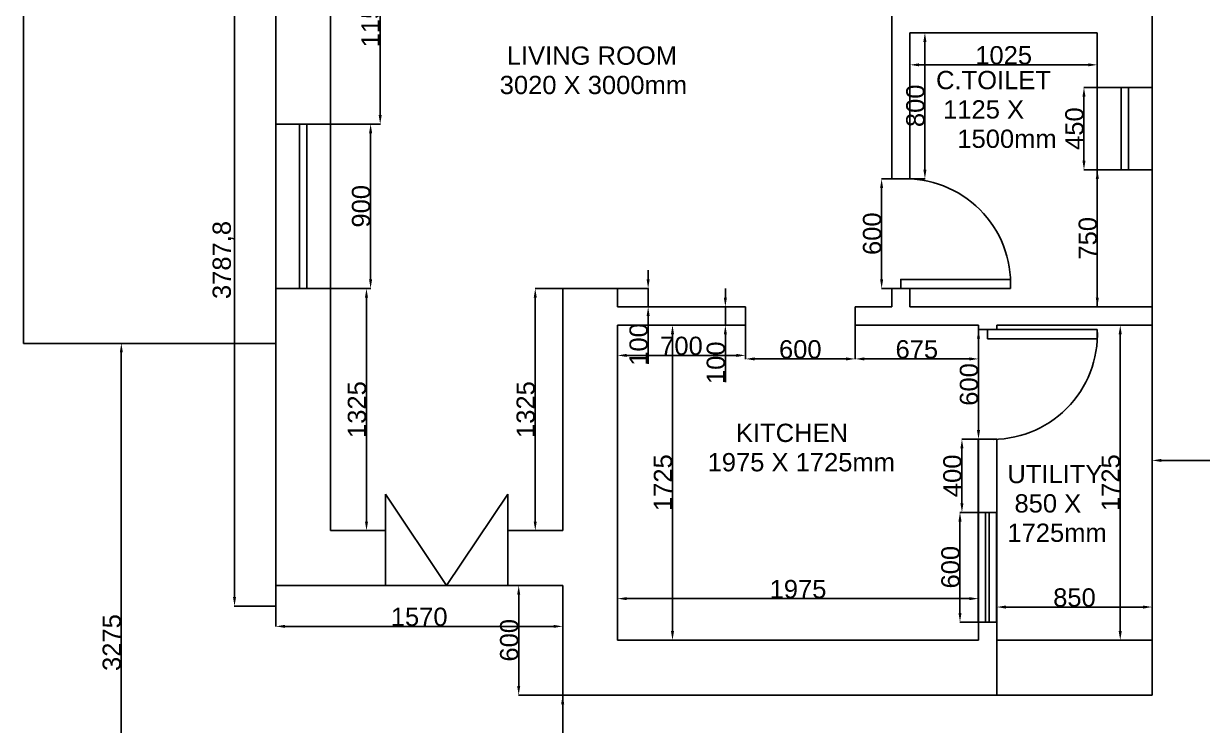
# Model space of a CAD drawing. Header units: millimetres. Extents: x 31576 to 52476, y 11068 to 27658.
# Drawn here: x 34327 to 40776, y 19167 to 23008 of the extents above; entities that cross this region are included whole.
import ezdxf

# ---------------------------------------------------------------- set-up
doc = ezdxf.new("R2010")
doc.units = ezdxf.units.MM
for name, color, linetype in [('door', 50, 'Continuous'), ('ventilator', 240, 'Continuous'), ('window', 110, 'Continuous')]:
    doc.layers.add(name, color=color, linetype=linetype)
doc.styles.get("Standard").update_dxf_attribs({"font": 'arial.ttf'})
doc.dimstyles.new('ISO-25', dxfattribs={"dimtxt": 100, "dimasz": 50, "dimexe": 1.25, "dimexo": 0.625, "dimtad": 1, "dimdec": 1, "dimtxsty": 'Standard', "dimcen": 2.5, "dimadec": 0, "dimazin": 0, "dimtfac": 1, "dimtdec": 1, "dimtmove": 0, "dimatfit": 3, "dimfxl": 1, "dimarcsym": 0})

# ---------------------------------------------------------------- blocks, each defined once
blk = doc.blocks.new('*D89')
at = {"color": 0, "lineweight": -2, "transparency": 16777216}
for p, q in [((36006.5, 22457.9), (36226.3, 22457.9)), ((36225.1, 22407.9), (36225.1, 21607.9)), ((36006.5, 21557.9), (36226.3, 21557.9))]:
    blk.add_line(p, q, dxfattribs=at)
at = {"color": 0, "transparency": 16777216}
for points in [[(36216.7, 22407.9), (36233.4, 22407.9), (36225.1, 22457.9)], [(36216.7, 21607.9), (36233.4, 21607.9), (36225.1, 21557.9)]]:
    blk.add_solid(points, dxfattribs=at)
at = {"layer": 'Defpoints', "color": 0, "transparency": 16777216}
for p in [(36005.9, 22457.9), (36005.9, 21557.9), (36225.1, 21557.9)]:
    blk.add_point(p, dxfattribs=at)
at = {"color": 0, "transparency": 16777216, "insert": (36173.4, 22007.9), "char_height": 100, "attachment_point": 5, "rotation": 90}
blk.add_mtext('900', dxfattribs=at)
blk = doc.blocks.new('*D90')
at = {"color": 0, "lineweight": -2, "transparency": 16777216}
for p, q in [((36006.5, 23607.9), (36278.8, 23607.9)), ((36277.6, 23557.9), (36277.6, 22507.9)), ((36006.5, 22457.9), (36278.8, 22457.9))]:
    blk.add_line(p, q, dxfattribs=at)
at = {"color": 0, "transparency": 16777216}
for points in [[(36269.2, 23557.9), (36285.9, 23557.9), (36277.6, 23607.9)], [(36269.2, 22507.9), (36285.9, 22507.9), (36277.6, 22457.9)]]:
    blk.add_solid(points, dxfattribs=at)
at = {"layer": 'Defpoints', "color": 0, "transparency": 16777216}
for p in [(36005.9, 23607.9), (36005.9, 22457.9), (36277.6, 22457.9)]:
    blk.add_point(p, dxfattribs=at)
at = {"color": 0, "transparency": 16777216, "insert": (36225.9, 23032.9), "char_height": 100, "attachment_point": 5, "rotation": 90}
blk.add_mtext('1150', dxfattribs=at)
blk = doc.blocks.new('*D91')
at = {"color": 0, "lineweight": -2, "transparency": 16777216}
for p, q in [((36006.5, 21557.9), (36203.8, 21557.9)), ((36202.6, 21507.9), (36202.6, 20282.9)), ((36006.5, 20232.9), (36203.8, 20232.9))]:
    blk.add_line(p, q, dxfattribs=at)
at = {"color": 0, "transparency": 16777216}
for points in [[(36194.3, 21507.9), (36210.9, 21507.9), (36202.6, 21557.9)], [(36194.3, 20282.9), (36210.9, 20282.9), (36202.6, 20232.9)]]:
    blk.add_solid(points, dxfattribs=at)
at = {"layer": 'Defpoints', "color": 0, "transparency": 16777216}
for p in [(36005.9, 21557.9), (36005.9, 20232.9), (36202.6, 20232.9)]:
    blk.add_point(p, dxfattribs=at)
at = {"color": 0, "transparency": 16777216, "insert": (36150.9, 20895.4), "char_height": 100, "attachment_point": 5, "rotation": 90}
blk.add_mtext('1325', dxfattribs=at)
blk = doc.blocks.new('*D92')
at = {"color": 0, "lineweight": -2, "transparency": 16777216}
for p, q in [((37275.3, 21557.9), (37124.6, 21557.9)), ((37125.9, 21507.9), (37125.9, 20282.9)), ((37275.3, 20232.9), (37124.6, 20232.9))]:
    blk.add_line(p, q, dxfattribs=at)
at = {"color": 0, "transparency": 16777216}
for points in [[(37117.5, 21507.9), (37134.2, 21507.9), (37125.9, 21557.9)], [(37117.5, 20282.9), (37134.2, 20282.9), (37125.9, 20232.9)]]:
    blk.add_solid(points, dxfattribs=at)
at = {"layer": 'Defpoints', "color": 0, "transparency": 16777216}
for p in [(37275.9, 21557.9), (37125.9, 20232.9), (37275.9, 20232.9)]:
    blk.add_point(p, dxfattribs=at)
at = {"color": 0, "transparency": 16777216, "insert": (37074.2, 20895.4), "char_height": 100, "attachment_point": 5, "rotation": 90}
blk.add_mtext('1325', dxfattribs=at)
blk = doc.blocks.new('*D93')
at = {"color": 0, "lineweight": -2, "transparency": 16777216}
for p, q in [((37575.9, 21357.2), (37575.9, 21190.7)), ((38275.9, 21357.2), (38275.9, 21190.7)), ((37625.9, 21192), (38225.9, 21192))]:
    blk.add_line(p, q, dxfattribs=at)
at = {"color": 0, "transparency": 16777216}
for points in [[(37625.9, 21200.3), (37625.9, 21183.6), (37575.9, 21192)], [(38225.9, 21200.3), (38225.9, 21183.6), (38275.9, 21192)]]:
    blk.add_solid(points, dxfattribs=at)
at = {"layer": 'Defpoints', "color": 0, "transparency": 16777216}
for p in [(37575.9, 21357.9), (38275.9, 21357.9), (38275.9, 21192)]:
    blk.add_point(p, dxfattribs=at)
at = {"color": 0, "transparency": 16777216, "insert": (37925.9, 21243.6), "char_height": 100, "attachment_point": 5}
blk.add_mtext('700', dxfattribs=at)
blk = doc.blocks.new('*D95')
at = {"color": 0, "lineweight": -2, "transparency": 16777216}
for p, q in [((37743.6, 21607.9), (37743.6, 21657.9)), ((37576.5, 21557.9), (37744.9, 21557.9)), ((37743.6, 21557.9), (37743.6, 21457.9)), ((37576.5, 21457.9), (37744.9, 21457.9)), ((37743.6, 21407.9), (37743.6, 21145.4))]:
    blk.add_line(p, q, dxfattribs=at)
at = {"color": 0, "transparency": 16777216}
for points in [[(37735.3, 21607.9), (37751.9, 21607.9), (37743.6, 21557.9)], [(37735.3, 21407.9), (37751.9, 21407.9), (37743.6, 21457.9)]]:
    blk.add_solid(points, dxfattribs=at)
at = {"layer": 'Defpoints', "color": 0, "transparency": 16777216}
for p in [(37575.9, 21557.9), (37575.9, 21457.9), (37743.6, 21457.9)]:
    blk.add_point(p, dxfattribs=at)
at = {"color": 0, "transparency": 16777216, "insert": (37691.9, 21251.7), "char_height": 100, "attachment_point": 5, "rotation": 90}
blk.add_mtext('100', dxfattribs=at)
blk = doc.blocks.new('*D96')
at = {"color": 0, "lineweight": -2, "transparency": 16777216}
for p, q in [((38165.9, 21507.9), (38165.9, 21557.9)), ((37926.5, 21457.9), (38167.2, 21457.9)), ((38165.9, 21457.9), (38165.9, 21357.9)), ((37926.5, 21357.9), (38167.2, 21357.9)), ((38165.9, 21307.9), (38165.9, 21045.4))]:
    blk.add_line(p, q, dxfattribs=at)
at = {"color": 0, "transparency": 16777216}
for points in [[(38157.6, 21507.9), (38174.3, 21507.9), (38165.9, 21457.9)], [(38157.6, 21307.9), (38174.3, 21307.9), (38165.9, 21357.9)]]:
    blk.add_solid(points, dxfattribs=at)
at = {"layer": 'Defpoints', "color": 0, "transparency": 16777216}
for p in [(37925.9, 21457.9), (37925.9, 21357.9), (38165.9, 21357.9)]:
    blk.add_point(p, dxfattribs=at)
at = {"color": 0, "transparency": 16777216, "insert": (38114.3, 21151.7), "char_height": 100, "attachment_point": 5, "rotation": 90}
blk.add_mtext('100', dxfattribs=at)
blk = doc.blocks.new('*D97')
at = {"color": 0, "lineweight": -2, "transparency": 16777216}
for p, q in [((35705.9, 19932.2), (35705.9, 19707.8)), ((37275.9, 19932.2), (37275.9, 19707.8)), ((35755.9, 19709.1), (37225.9, 19709.1))]:
    blk.add_line(p, q, dxfattribs=at)
at = {"color": 0, "transparency": 16777216}
for points in [[(35755.9, 19717.4), (35755.9, 19700.8), (35705.9, 19709.1)], [(37225.9, 19717.4), (37225.9, 19700.8), (37275.9, 19709.1)]]:
    blk.add_solid(points, dxfattribs=at)
at = {"layer": 'Defpoints', "color": 0, "transparency": 16777216}
for p in [(35705.9, 19932.9), (37275.9, 19932.9), (37275.9, 19709.1)]:
    blk.add_point(p, dxfattribs=at)
at = {"color": 0, "transparency": 16777216, "insert": (36490.9, 19760.8), "char_height": 100, "attachment_point": 5}
blk.add_mtext('1570', dxfattribs=at)
blk = doc.blocks.new('*D98')
at = {"color": 0, "lineweight": -2, "transparency": 16777216}
for p, q in [((37275.3, 19332.9), (37274.6, 19332.9)), ((37275.9, 18032.9), (37275.9, 19282.9)), ((37275.3, 17982.9), (37274.6, 17982.9))]:
    blk.add_line(p, q, dxfattribs=at)
at = {"color": 0, "transparency": 16777216}
for points in [[(37267.5, 19282.9), (37284.2, 19282.9), (37275.9, 19332.9)], [(37267.5, 18032.9), (37284.2, 18032.9), (37275.9, 17982.9)]]:
    blk.add_solid(points, dxfattribs=at)
at = {"layer": 'Defpoints', "color": 0, "transparency": 16777216}
for p in [(37275.9, 19332.9), (37275.9, 19332.9), (37275.9, 17982.9)]:
    blk.add_point(p, dxfattribs=at)
at = {"color": 0, "transparency": 16777216, "insert": (37224.2, 18657.9), "char_height": 100, "attachment_point": 5, "rotation": 90}
blk.add_mtext('1350', dxfattribs=at)
blk = doc.blocks.new('*D99')
at = {"color": 0, "lineweight": -2, "transparency": 16777216}
for p, q in [((34437, 21257.9), (34862.5, 21257.9)), ((34861.3, 18032.9), (34861.3, 21207.9)), ((34437, 17982.9), (34862.5, 17982.9))]:
    blk.add_line(p, q, dxfattribs=at)
at = {"color": 0, "transparency": 16777216}
for points in [[(34852.9, 21207.9), (34869.6, 21207.9), (34861.3, 21257.9)], [(34852.9, 18032.9), (34869.6, 18032.9), (34861.3, 17982.9)]]:
    blk.add_solid(points, dxfattribs=at)
at = {"layer": 'Defpoints', "color": 0, "transparency": 16777216}
for p in [(34436.4, 21257.9), (34861.3, 21257.9), (34436.4, 17982.9)]:
    blk.add_point(p, dxfattribs=at)
at = {"color": 0, "transparency": 16777216, "insert": (34809.6, 19620.4), "char_height": 100, "attachment_point": 5, "rotation": 90}
blk.add_mtext('3275', dxfattribs=at)
blk = doc.blocks.new('*D100')
at = {"color": 0, "lineweight": -2, "transparency": 16777216}
for p, q in [((35705.3, 23607.9), (35479.4, 23607.9)), ((35480.6, 19870), (35480.6, 23557.9)), ((35705.3, 19820), (35479.4, 19820))]:
    blk.add_line(p, q, dxfattribs=at)
at = {"color": 0, "transparency": 16777216}
for points in [[(35472.3, 23557.9), (35489, 23557.9), (35480.6, 23607.9)], [(35472.3, 19870), (35489, 19870), (35480.6, 19820)]]:
    blk.add_solid(points, dxfattribs=at)
at = {"layer": 'Defpoints', "color": 0, "transparency": 16777216}
for p in [(35480.6, 23607.9), (35705.9, 23607.9), (35705.9, 19820)]:
    blk.add_point(p, dxfattribs=at)
at = {"color": 0, "transparency": 16777216, "insert": (35419.9, 21714), "char_height": 100, "attachment_point": 5, "rotation": 90}
blk.add_mtext('3787,8', dxfattribs=at)
blk = doc.blocks.new('*D101')
at = {"color": 0, "lineweight": -2, "transparency": 16777216}
for p, q in [((38275.9, 21357.2), (38275.9, 21171.5)), ((38875.9, 21357.2), (38875.9, 21171.5)), ((38325.9, 21172.8), (38825.9, 21172.8))]:
    blk.add_line(p, q, dxfattribs=at)
at = {"color": 0, "transparency": 16777216}
for points in [[(38325.9, 21181.1), (38325.9, 21164.4), (38275.9, 21172.8)], [(38825.9, 21181.1), (38825.9, 21164.4), (38875.9, 21172.8)]]:
    blk.add_solid(points, dxfattribs=at)
at = {"layer": 'Defpoints', "color": 0, "transparency": 16777216}
for p in [(38275.9, 21357.9), (38875.9, 21357.9), (38875.9, 21172.8)]:
    blk.add_point(p, dxfattribs=at)
at = {"color": 0, "transparency": 16777216, "insert": (38575.9, 21224.5), "char_height": 100, "attachment_point": 5}
blk.add_mtext('600', dxfattribs=at)
blk = doc.blocks.new('*D102')
at = {"color": 0, "lineweight": -2, "transparency": 16777216}
for p, q in [((38875.9, 21357.2), (38875.9, 21171.5)), ((39550.9, 21344.7), (39550.9, 21171.5)), ((38925.9, 21172.8), (39500.9, 21172.8))]:
    blk.add_line(p, q, dxfattribs=at)
at = {"color": 0, "transparency": 16777216}
for points in [[(38925.9, 21181.1), (38925.9, 21164.4), (38875.9, 21172.8)], [(39500.9, 21181.1), (39500.9, 21164.4), (39550.9, 21172.8)]]:
    blk.add_solid(points, dxfattribs=at)
at = {"layer": 'Defpoints', "color": 0, "transparency": 16777216}
for p in [(38875.9, 21357.9), (39550.9, 21345.4), (39550.9, 21172.8)]:
    blk.add_point(p, dxfattribs=at)
at = {"color": 0, "transparency": 16777216, "insert": (39213.4, 21224.5), "char_height": 100, "attachment_point": 5}
blk.add_mtext('675', dxfattribs=at)
blk = doc.blocks.new('*D103')
at = {"color": 0, "lineweight": -2, "transparency": 16777216}
for p, q in [((37576.5, 21357.9), (37878.1, 21357.9)), ((37876.8, 21307.9), (37876.8, 19682.9)), ((37576.5, 19632.9), (37878.1, 19632.9))]:
    blk.add_line(p, q, dxfattribs=at)
at = {"color": 0, "transparency": 16777216}
for points in [[(37868.5, 21307.9), (37885.2, 21307.9), (37876.8, 21357.9)], [(37868.5, 19682.9), (37885.2, 19682.9), (37876.8, 19632.9)]]:
    blk.add_solid(points, dxfattribs=at)
at = {"layer": 'Defpoints', "color": 0, "transparency": 16777216}
for p in [(37575.9, 21357.9), (37575.9, 19632.9), (37876.8, 19632.9)]:
    blk.add_point(p, dxfattribs=at)
at = {"color": 0, "transparency": 16777216, "insert": (37825.2, 20495.4), "char_height": 100, "attachment_point": 5, "rotation": 90}
blk.add_mtext('1725', dxfattribs=at)
blk = doc.blocks.new('*D104')
at = {"color": 0, "lineweight": -2, "transparency": 16777216}
for p, q in [((37575.9, 19633.5), (37575.9, 19862.1)), ((37625.9, 19860.8), (39500.9, 19860.8)), ((39550.9, 19633.5), (39550.9, 19862.1))]:
    blk.add_line(p, q, dxfattribs=at)
at = {"color": 0, "transparency": 16777216}
for points in [[(37625.9, 19869.1), (37625.9, 19852.5), (37575.9, 19860.8)], [(39500.9, 19869.1), (39500.9, 19852.5), (39550.9, 19860.8)]]:
    blk.add_solid(points, dxfattribs=at)
at = {"layer": 'Defpoints', "color": 0, "transparency": 16777216}
for p in [(39550.9, 19860.8), (37575.9, 19632.9), (39550.9, 19632.9)]:
    blk.add_point(p, dxfattribs=at)
at = {"color": 0, "transparency": 16777216, "insert": (38563.4, 19912.5), "char_height": 100, "attachment_point": 5}
blk.add_mtext('1975', dxfattribs=at)
blk = doc.blocks.new('*D105')
at = {"color": 0, "lineweight": -2, "transparency": 16777216}
for p, q in [((39650.9, 19633.5), (39650.9, 19816)), ((39700.9, 19814.8), (40450.9, 19814.8)), ((40500.9, 19633.5), (40500.9, 19816))]:
    blk.add_line(p, q, dxfattribs=at)
at = {"color": 0, "transparency": 16777216}
for points in [[(39700.9, 19823.1), (39700.9, 19806.4), (39650.9, 19814.8)], [(40450.9, 19823.1), (40450.9, 19806.4), (40500.9, 19814.8)]]:
    blk.add_solid(points, dxfattribs=at)
at = {"layer": 'Defpoints', "color": 0, "transparency": 16777216}
for p in [(40500.9, 19814.8), (39650.9, 19632.9), (40500.9, 19632.9)]:
    blk.add_point(p, dxfattribs=at)
at = {"color": 0, "transparency": 16777216, "insert": (40075.9, 19866.5), "char_height": 100, "attachment_point": 5}
blk.add_mtext('850', dxfattribs=at)
blk = doc.blocks.new('*D106')
at = {"color": 0, "lineweight": -2, "transparency": 16777216}
for p, q in [((40500.3, 21357.9), (40325, 21357.9)), ((40326.3, 21307.9), (40326.3, 19682.9)), ((40500.3, 19632.9), (40325, 19632.9))]:
    blk.add_line(p, q, dxfattribs=at)
at = {"color": 0, "transparency": 16777216}
for points in [[(40317.9, 21307.9), (40334.6, 21307.9), (40326.3, 21357.9)], [(40317.9, 19682.9), (40334.6, 19682.9), (40326.3, 19632.9)]]:
    blk.add_solid(points, dxfattribs=at)
at = {"layer": 'Defpoints', "color": 0, "transparency": 16777216}
for p in [(40500.9, 21357.9), (40326.3, 19632.9), (40500.9, 19632.9)]:
    blk.add_point(p, dxfattribs=at)
at = {"color": 0, "transparency": 16777216, "insert": (40274.6, 20495.4), "char_height": 100, "attachment_point": 5, "rotation": 90}
blk.add_mtext('1725', dxfattribs=at)
blk = doc.blocks.new('*D107')
at = {"color": 0, "lineweight": -2, "transparency": 16777216}
for p, q in [((39550.3, 21332.9), (39549.6, 21332.9)), ((39550.9, 21282.9), (39550.9, 20782.9)), ((39550.3, 20732.9), (39549.6, 20732.9))]:
    blk.add_line(p, q, dxfattribs=at)
at = {"color": 0, "transparency": 16777216}
for points in [[(39542.5, 21282.9), (39559.2, 21282.9), (39550.9, 21332.9)], [(39542.5, 20782.9), (39559.2, 20782.9), (39550.9, 20732.9)]]:
    blk.add_solid(points, dxfattribs=at)
at = {"layer": 'Defpoints', "color": 0, "transparency": 16777216}
for p in [(39550.9, 21332.9), (39550.9, 20732.9), (39550.9, 20732.9)]:
    blk.add_point(p, dxfattribs=at)
at = {"color": 0, "transparency": 16777216, "insert": (39499.2, 21032.9), "char_height": 100, "attachment_point": 5, "rotation": 90}
blk.add_mtext('600', dxfattribs=at)
blk = doc.blocks.new('*D112')
at = {"color": 0, "lineweight": -2, "transparency": 16777216}
for p, q in [((39075.3, 22157.9), (39019.6, 22157.9)), ((39020.8, 22107.9), (39020.8, 21607.9)), ((39075.3, 21557.9), (39019.6, 21557.9))]:
    blk.add_line(p, q, dxfattribs=at)
at = {"color": 0, "transparency": 16777216}
for points in [[(39012.5, 22107.9), (39029.1, 22107.9), (39020.8, 22157.9)], [(39012.5, 21607.9), (39029.1, 21607.9), (39020.8, 21557.9)]]:
    blk.add_solid(points, dxfattribs=at)
at = {"layer": 'Defpoints', "color": 0, "transparency": 16777216}
for p in [(39075.9, 22157.9), (39020.8, 21557.9), (39075.9, 21557.9)]:
    blk.add_point(p, dxfattribs=at)
at = {"color": 0, "transparency": 16777216, "insert": (38969.1, 21857.9), "char_height": 100, "attachment_point": 5, "rotation": 90}
blk.add_mtext('600', dxfattribs=at)
blk = doc.blocks.new('*D113')
at = {"color": 0, "lineweight": -2, "transparency": 16777216}
for p, q in [((39175.9, 22957.2), (39175.9, 22780.9)), ((40200.9, 22957.2), (40200.9, 22780.9)), ((39225.9, 22782.1), (40150.9, 22782.1))]:
    blk.add_line(p, q, dxfattribs=at)
at = {"color": 0, "transparency": 16777216}
for points in [[(39225.9, 22790.4), (39225.9, 22773.8), (39175.9, 22782.1)], [(40150.9, 22790.4), (40150.9, 22773.8), (40200.9, 22782.1)]]:
    blk.add_solid(points, dxfattribs=at)
at = {"layer": 'Defpoints', "color": 0, "transparency": 16777216}
for p in [(39175.9, 22957.9), (40200.9, 22957.9), (40200.9, 22782.1)]:
    blk.add_point(p, dxfattribs=at)
at = {"color": 0, "transparency": 16777216, "insert": (39688.4, 22833.8), "char_height": 100, "attachment_point": 5}
blk.add_mtext('1025', dxfattribs=at)
blk = doc.blocks.new('*D114')
at = {"color": 0, "lineweight": -2, "transparency": 16777216}
for p, q in [((40200.3, 22657.9), (40126.6, 22657.9)), ((40127.8, 22607.9), (40127.8, 22257.9)), ((40200.3, 22207.9), (40126.6, 22207.9))]:
    blk.add_line(p, q, dxfattribs=at)
at = {"color": 0, "transparency": 16777216}
for points in [[(40119.5, 22607.9), (40136.1, 22607.9), (40127.8, 22657.9)], [(40119.5, 22257.9), (40136.1, 22257.9), (40127.8, 22207.9)]]:
    blk.add_solid(points, dxfattribs=at)
at = {"layer": 'Defpoints', "color": 0, "transparency": 16777216}
for p in [(40200.9, 22657.9), (40127.8, 22207.9), (40200.9, 22207.9)]:
    blk.add_point(p, dxfattribs=at)
at = {"color": 0, "transparency": 16777216, "insert": (40076.1, 22432.9), "char_height": 100, "attachment_point": 5, "rotation": 90}
blk.add_mtext('450', dxfattribs=at)
blk = doc.blocks.new('*D115')
at = {"color": 0, "lineweight": -2, "transparency": 16777216}
for p, q in [((40200.3, 22207.9), (40199.6, 22207.9)), ((40200.9, 22157.9), (40200.9, 21507.9)), ((40200.3, 21457.9), (40199.6, 21457.9))]:
    blk.add_line(p, q, dxfattribs=at)
at = {"color": 0, "transparency": 16777216}
for points in [[(40192.5, 22157.9), (40209.2, 22157.9), (40200.9, 22207.9)], [(40192.5, 21507.9), (40209.2, 21507.9), (40200.9, 21457.9)]]:
    blk.add_solid(points, dxfattribs=at)
at = {"layer": 'Defpoints', "color": 0, "transparency": 16777216}
for p in [(40200.9, 22207.9), (40200.9, 21457.9), (40200.9, 21457.9)]:
    blk.add_point(p, dxfattribs=at)
at = {"color": 0, "transparency": 16777216, "insert": (40149.2, 21832.9), "char_height": 100, "attachment_point": 5, "rotation": 90}
blk.add_mtext('750', dxfattribs=at)
blk = doc.blocks.new('*D116')
at = {"color": 0, "lineweight": -2, "transparency": 16777216}
for p, q in [((39176.5, 22957.9), (39258.8, 22957.9)), ((39257.6, 22907.9), (39257.6, 22207.9)), ((39176.5, 22157.9), (39258.8, 22157.9))]:
    blk.add_line(p, q, dxfattribs=at)
at = {"color": 0, "transparency": 16777216}
for points in [[(39249.3, 22907.9), (39265.9, 22907.9), (39257.6, 22957.9)], [(39249.3, 22207.9), (39265.9, 22207.9), (39257.6, 22157.9)]]:
    blk.add_solid(points, dxfattribs=at)
at = {"layer": 'Defpoints', "color": 0, "transparency": 16777216}
for p in [(39175.9, 22957.9), (39175.9, 22157.9), (39257.6, 22157.9)]:
    blk.add_point(p, dxfattribs=at)
at = {"color": 0, "transparency": 16777216, "insert": (39205.9, 22557.9), "char_height": 100, "attachment_point": 5, "rotation": 90}
blk.add_mtext('800', dxfattribs=at)
blk = doc.blocks.new('*D118')
at = {"color": 0, "lineweight": -2, "transparency": 16777216}
for p, q in [((39550.3, 20732.9), (39458.9, 20732.9)), ((39460.2, 20682.9), (39460.2, 20382.9)), ((39549, 20332.9), (39458.9, 20332.9))]:
    blk.add_line(p, q, dxfattribs=at)
at = {"color": 0, "transparency": 16777216}
for points in [[(39451.8, 20682.9), (39468.5, 20682.9), (39460.2, 20732.9)], [(39451.8, 20382.9), (39468.5, 20382.9), (39460.2, 20332.9)]]:
    blk.add_solid(points, dxfattribs=at)
at = {"layer": 'Defpoints', "color": 0, "transparency": 16777216}
for p in [(39550.9, 20732.9), (39460.2, 20332.9), (39549.6, 20332.9)]:
    blk.add_point(p, dxfattribs=at)
at = {"color": 0, "transparency": 16777216, "insert": (39408.5, 20532.9), "char_height": 100, "attachment_point": 5, "rotation": 90}
blk.add_mtext('400', dxfattribs=at)
blk = doc.blocks.new('*D119')
at = {"color": 0, "lineweight": -2, "transparency": 16777216}
for p, q in [((39549, 20332.9), (39448.3, 20332.9)), ((39449.6, 20282.9), (39449.6, 19782.9)), ((39549, 19732.9), (39448.3, 19732.9))]:
    blk.add_line(p, q, dxfattribs=at)
at = {"color": 0, "transparency": 16777216}
for points in [[(39441.3, 20282.9), (39457.9, 20282.9), (39449.6, 20332.9)], [(39441.3, 19782.9), (39457.9, 19782.9), (39449.6, 19732.9)]]:
    blk.add_solid(points, dxfattribs=at)
at = {"layer": 'Defpoints', "color": 0, "transparency": 16777216}
for p in [(39549.6, 20332.9), (39449.6, 19732.9), (39549.6, 19732.9)]:
    blk.add_point(p, dxfattribs=at)
at = {"color": 0, "transparency": 16777216, "insert": (39397.9, 20032.9), "char_height": 100, "attachment_point": 5, "rotation": 90}
blk.add_mtext('600', dxfattribs=at)
blk = doc.blocks.new('*D238')
at = {"color": 0, "lineweight": -2, "transparency": 16777216}
for p, q in [((40500.9, 20199.2), (40500.9, 20618.6)), ((40550.9, 20617.4), (43500.9, 20617.4)), ((43550.9, 20199.2), (43550.9, 20618.6))]:
    blk.add_line(p, q, dxfattribs=at)
at = {"color": 0, "transparency": 16777216}
for points in [[(40550.9, 20625.7), (40550.9, 20609), (40500.9, 20617.4)], [(43500.9, 20625.7), (43500.9, 20609), (43550.9, 20617.4)]]:
    blk.add_solid(points, dxfattribs=at)
at = {"layer": 'Defpoints', "color": 0, "transparency": 16777216}
for p in [(43550.9, 20617.4), (40500.9, 20198.6), (43550.9, 20198.6)]:
    blk.add_point(p, dxfattribs=at)
at = {"color": 0, "transparency": 16777216, "insert": (42025.9, 20669.1), "char_height": 100, "attachment_point": 5}
blk.add_mtext('3050', dxfattribs=at)
blk = doc.blocks.new('*D240')
at = {"color": 0, "lineweight": -2, "transparency": 16777216}
for p, q in [((37275.3, 19932.9), (37034.1, 19932.9)), ((37035.3, 19382.9), (37035.3, 19882.9)), ((37275.3, 19332.9), (37034.1, 19332.9))]:
    blk.add_line(p, q, dxfattribs=at)
at = {"color": 0, "transparency": 16777216}
for points in [[(37027, 19882.9), (37043.7, 19882.9), (37035.3, 19932.9)], [(37027, 19382.9), (37043.7, 19382.9), (37035.3, 19332.9)]]:
    blk.add_solid(points, dxfattribs=at)
at = {"layer": 'Defpoints', "color": 0, "transparency": 16777216}
for p in [(37035.3, 19932.9), (37275.9, 19932.9), (37275.9, 19332.9)]:
    blk.add_point(p, dxfattribs=at)
at = {"color": 0, "transparency": 16777216, "insert": (36983.7, 19632.9), "char_height": 100, "attachment_point": 5, "rotation": 90}
blk.add_mtext('600', dxfattribs=at)

msp = doc.modelspace()

# ---------------------------------------------------------------- linework, layer by layer
for p, q in [((34326.58, 21257.87), (34326.58, 24457.87)), ((39075.88, 22157.87), (39075.88, 24457.87)), ((35705.88, 23607.87), (35705.88, 22457.87)), ((36005.88, 22457.87), (36005.88, 23607.87)), ((40500.88, 23182.87), (40500.88, 22957.87)), ((39175.88, 22157.87), (39175.88, 22957.87)), ((39175.88, 22957.87), (40200.88, 22957.87)), ((40200.88, 22957.87), (40200.88, 22657.87)), ((40500.88, 22657.87), (40500.88, 22957.87)), ((40200.88, 22657.87), (40500.88, 22657.87)), ((35855.88, 22457.87), (35705.88, 22457.87)), ((35705.88, 22457.87), (36005.88, 22457.87)), ((40500.88, 22207.87), (40200.88, 22207.87)), ((40200.88, 22207.87), (40200.88, 21457.87)), ((40500.88, 21457.87), (40500.88, 22207.87)), ((39125.88, 22157.87), (39075.88, 22157.87)), ((39075.88, 22157.87), (39075.88, 22157.87)), ((39075.88, 22157.87), (39175.88, 22157.87)), ((35705.88, 20232.87), (35705.88, 21557.87)), ((35705.88, 21557.87), (36005.88, 21557.87)), ((35705.88, 21557.87), (35705.88, 21257.87)), ((36005.88, 21557.87), (36005.88, 20232.87)), ((37575.88, 21557.87), (37275.88, 21557.87)), ((37275.88, 21557.87), (37275.88, 20232.87)), ((37575.88, 21457.87), (37575.88, 21557.87)), ((39175.88, 21557.87), (39075.88, 21557.87)), ((39075.88, 21557.87), (39075.88, 21457.87)), ((39175.88, 21457.87), (39175.88, 21557.87)), ((38275.88, 21457.87), (37575.88, 21457.87)), ((38275.88, 21357.87), (38275.88, 21457.87)), ((38875.88, 21357.87), (38875.88, 21457.87)), ((39075.88, 21457.87), (38875.88, 21457.87)), ((40200.88, 21457.87), (39175.88, 21457.87)), ((40500.88, 21457.87), (40200.88, 21457.87)), ((40500.88, 21357.87), (40500.88, 21457.87)), ((37575.88, 19632.87), (37575.88, 21357.87)), ((37575.88, 21357.87), (38275.88, 21357.87)), ((38875.88, 21407.87), (38875.88, 21357.87)), ((38875.88, 21357.87), (39550.88, 21357.87)), ((39550.88, 21357.87), (39550.88, 21332.87)), ((39650.88, 21332.87), (39650.88, 21357.87)), ((39650.88, 21357.87), (40500.88, 21357.87)), ((40500.88, 19632.87), (40500.88, 21357.87)), ((39550.88, 21332.87), (39650.88, 21332.87)), ((35705.88, 21257.87), (34326.58, 21257.87)), ((39549.63, 20732.87), (39549.63, 20332.87)), ((39650.88, 20732.87), (39550.88, 20732.87)), ((39550.88, 20732.87), (39550.88, 19632.87)), ((39650.88, 19332.87), (39650.88, 20732.87)), ((36305.88, 19932.87), (36305.88, 20432.87)), ((36305.88, 20432.87), (36640.88, 19932.87)), ((36640.88, 19932.87), (36975.88, 20432.87)), ((36975.88, 19932.87), (36975.88, 20432.87)), ((35705.88, 19932.87), (35705.88, 20232.87)), ((36005.88, 20232.87), (36305.88, 20232.87)), ((36305.88, 20232.87), (36305.88, 19932.87)), ((37275.88, 20232.87), (36975.88, 20232.87)), ((36975.88, 20232.87), (36975.88, 19932.87)), ((36305.88, 19932.87), (35705.88, 19932.87)), ((37275.88, 19932.87), (36305.88, 19932.87)), ((36305.88, 19932.87), (36975.88, 19932.87)), ((37275.88, 19332.87), (37275.88, 19932.87)), ((39550.88, 19632.87), (37575.88, 19632.87)), ((40500.88, 19632.87), (39650.88, 19632.87)), ((40500.88, 19332.87), (40500.88, 19632.87)), ((37275.88, 17982.87), (37275.88, 19332.87)), ((37275.88, 19332.87), (39650.88, 19332.87)), ((39650.88, 19332.87), (40500.88, 19332.87))]:
    msp.add_line(p, q)
msp.add_lwpolyline([(39649.63, 20332.87), (39649.63, 19732.87), (39549.63, 19732.87), (39549.63, 20332.87)], close=True)
at = {"layer": 'door'}
for points in [[(39725.88, 21557.87), (39725.88, 21607.87), (39125.88, 21607.87), (39125.88, 21557.87)], [(40200.88, 21332.87), (40200.88, 21282.87), (39600.88, 21282.87), (39600.88, 21332.87)]]:
    msp.add_lwpolyline(points, close=True, dxfattribs=at)
for centre, start, end in [((39150.88, 21582.87), 357.510447, 92.489553), ((39625.88, 21307.87), 267.510447, 2.489553)]:
    msp.add_arc(centre, 575.54, start, end, dxfattribs=at)
at = {"layer": 'ventilator'}
for p, q in [((40330.88, 22657.87), (40330.88, 22207.87)), ((40370.88, 22657.87), (40370.88, 22207.87))]:
    msp.add_line(p, q, dxfattribs=at)
msp.add_lwpolyline([(40500.88, 22657.87), (40500.88, 22207.87), (40200.88, 22207.87), (40200.88, 22657.87)], close=True, dxfattribs=at)
at = {"layer": 'window'}
for p, q in [((35835.88, 22457.87), (35835.88, 21557.87)), ((35875.88, 22457.87), (35875.88, 21557.87)), ((39589.63, 20332.87), (39589.63, 19732.87)), ((39609.63, 20332.87), (39609.63, 19732.87))]:
    msp.add_line(p, q, dxfattribs=at)
for points in [[(36005.88, 22457.87), (36005.88, 21557.87), (35705.88, 21557.87), (35705.88, 22457.87)], [(39649.63, 20332.87), (39649.63, 19732.87), (39549.63, 19732.87), (39549.63, 20332.87)]]:
    msp.add_lwpolyline(points, close=True, dxfattribs=at)

# ---------------------------------------------------------------- texts
for s, p in [(' LIVING ROOM', (36931.48, 22782.5)), ('3020 X 3000mm', (36931.48, 22621.86)), ('C.TOILET', (39318.59, 22648.86)), (' 1125 X ', (39318.59, 22488.22)), ('   1500mm', (39318.59, 22327.58)), ('    KITCHEN', (38068.8, 20718.12)), ('1975 X 1725mm', (38068.8, 20557.48)), ('UTILITY', (39708.87, 20492.84)), (' 850 X', (39708.87, 20332.2)), ('1725mm', (39708.87, 20171.56))]:
    msp.add_text(s, height=100).set_placement(p)

# ---------------------------------------------------------------- dimensions: what is measured, and where the dimension line sits
for base, p1, p2, picture, middle in [((35480.64, 23607.87), (35705.88, 19820.04), (35705.88, 23607.87), '*D100', (35419.92, 21713.96)), ((36277.55, 22457.87), (36005.88, 23607.87), (36005.88, 22457.87), '*D90', (36225.87, 23032.87)), ((39257.59, 22157.87), (39175.88, 22957.87), (39175.88, 22157.87), '*D116', (39205.9, 22557.87)), ((40127.81, 22207.87), (40200.88, 22657.87), (40200.88, 22207.87), '*D114', (40076.12, 22432.87)), ((36225.08, 21557.87), (36005.88, 22457.87), (36005.88, 21557.87), '*D89', (36173.39, 22007.87)), ((40200.88, 21457.87), (40200.88, 22207.87), (40200.88, 21457.87), '*D115', (40149.19, 21832.87)), ((39020.81, 21557.87), (39075.88, 22157.87), (39075.88, 21557.87), '*D112', (38969.13, 21857.87)), ((37743.61, 21457.87), (37575.88, 21557.87), (37575.88, 21457.87), '*D95', (37691.92, 21251.65)), ((36202.59, 20232.87), (36005.88, 21557.87), (36005.88, 20232.87), '*D91', (36150.87, 20895.37)), ((37125.88, 20232.87), (37275.88, 21557.87), (37275.88, 20232.87), '*D92', (37074.16, 20895.37)), ((38165.94, 21357.87), (37925.88, 21457.87), (37925.88, 21357.87), '*D96', (38114.26, 21151.65)), ((37876.84, 19632.87), (37575.88, 21357.87), (37575.88, 19632.87), '*D103', (37825.16, 20495.37)), ((40326.28, 19632.87), (40500.88, 21357.87), (40500.88, 19632.87), '*D106', (40274.6, 20495.37)), ((39550.88, 20732.87), (39550.88, 21332.87), (39550.88, 20732.87), '*D107', (39499.19, 21032.87)), ((34861.28, 21257.87), (34436.41, 17982.87), (34436.41, 21257.87), '*D99', (34809.56, 19620.37)), ((39460.17, 20332.87), (39550.88, 20732.87), (39549.63, 20332.87), '*D118', (39408.48, 20532.87)), ((39449.6, 19732.87), (39549.63, 20332.87), (39549.63, 19732.87), '*D119', (39397.91, 20032.87)), ((37035.35, 19932.87), (37275.88, 19332.87), (37275.88, 19932.87), '*D240', (36983.67, 19632.87)), ((37275.88, 19332.87), (37275.88, 17982.87), (37275.88, 19332.87), '*D98', (37224.16, 18657.87))]:
    dim = msp.add_linear_dim(base=base, p1=p1, p2=p2, angle=90, dimstyle='ISO-25')
    dim.commit()
    dim.dimension.update_dxf_attribs({"geometry": picture, "text_midpoint": middle})
for base, p1, p2, picture, middle in [((40200.88, 22782.11), (39175.88, 22957.87), (40200.88, 22957.87), '*D113', (39688.38, 22833.79)), ((38275.88, 21191.95), (37575.88, 21357.87), (38275.88, 21357.87), '*D93', (37925.88, 21243.64)), ((38875.88, 21172.77), (38275.88, 21357.87), (38875.88, 21357.87), '*D101', (38575.88, 21224.46)), ((39550.88, 21172.77), (38875.88, 21357.87), (39550.88, 21345.37), '*D102', (39213.38, 21224.46)), ((43550.88, 20617.38), (40500.88, 20198.61), (43550.88, 20198.61), '*D238', (42025.88, 20669.1)), ((37275.88, 19709.09), (35705.88, 19932.87), (37275.88, 19932.87), '*D97', (36490.88, 19760.77)), ((39550.88, 19860.81), (37575.88, 19632.87), (39550.88, 19632.87), '*D104', (38563.38, 19912.49)), ((40500.88, 19814.78), (39650.88, 19632.87), (40500.88, 19632.87), '*D105', (40075.88, 19866.46))]:
    dim = msp.add_linear_dim(base=base, p1=p1, p2=p2, dimstyle='ISO-25')
    dim.commit()
    dim.dimension.update_dxf_attribs({"geometry": picture, "text_midpoint": middle})

doc.saveas('drawing.dxf')
